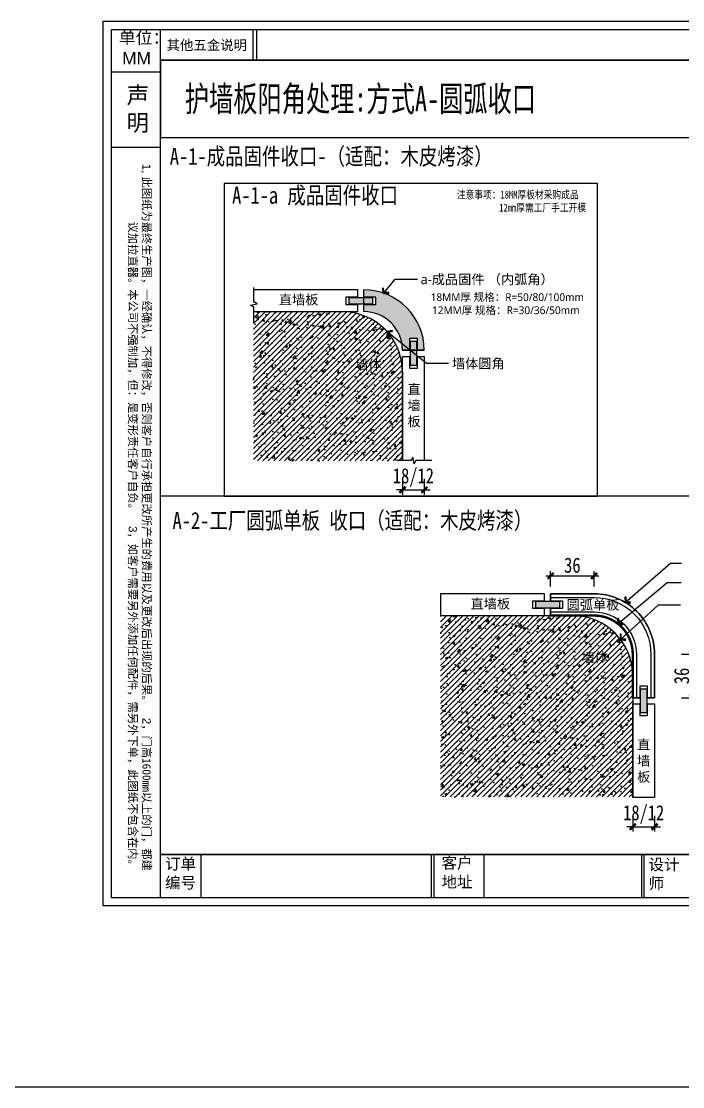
# Model space of a CAD drawing. Header units: millimetres. Extents: x 4862 to 20554, y 7569 to 11262.
# Drawn here: x 7810 to 8358, y 7569 to 8450 of the extents above; entities that cross this region are included whole.
import ezdxf

# ---------------------------------------------------------------- set-up
doc = ezdxf.new("R2010")
doc.units = ezdxf.units.MM
doc.layers.add('0 @ 1', color=7, linetype='Continuous')
doc.styles.get("Standard").update_dxf_attribs({"font": 'arial.ttf'})
doc.styles.add('宋体', font='SimSun.ttf')
doc.styles.add('家具尺寸文字', font='SimSun.ttf', dxfattribs={"width": 0.8})
doc.styles.add('黑石雅黑', font='Microsoft YaHei.ttf')
doc.dimstyles.new('副本 固装比例5', dxfattribs={"dimscale": 5, "dimtxt": 2.5, "dimasz": 1, "dimexe": 0.8, "dimexo": 1.2, "dimgap": 0.5, "dimtad": 1, "dimdec": 0, "dimdsep": 46, "dimtxsty": '家具尺寸文字', "dimblk": 'ARCHTICK', "dimcen": 0, "dimdle": 0.8, "dimclrd": 8, "dimclre": 8, "dimclrt": 2, "dimadec": 1, "dimazin": 2, "dimtfac": 1, "dimtdec": 0, "dimtix": 1, "dimtmove": 2, "dimatfit": 2, "dimfxl": 0, "dimtolj": 1, "dimtzin": 0, "dimarcsym": 0})
doc.dimstyles.new('深化(A1)1：1', dxfattribs={"dimtxt": 3, "dimasz": 1, "dimexe": 1.5, "dimexo": 1, "dimgap": 1, "dimtad": 1, "dimdec": 0, "dimrnd": 5, "dimdsep": 46, "dimtxsty": '黑石雅黑', "dimblk": 'ARCHTICK', "dimcen": 1, "dimclrd": 44, "dimclre": 44, "dimclrt": 50, "dimadec": 0, "dimazin": 2, "dimtfac": 1, "dimtdec": 0, "dimtix": 1, "dimtmove": 2, "dimatfit": 3, "dimldrblk": 'hl_arrow2', "dimfxl": 0, "dimtolj": 1, "dimarcsym": 0})
pattern_1 = [(45, (-77041.4403, 86914.229), (-2.24506403, 2.24506403), [])]

# ---------------------------------------------------------------- blocks, each defined once
blk = doc.blocks.new('A$C398a0407')
for p, q in [((443.2, 6784), (443.2, 64)), ((1163.2, 6546.9), (1163.2, 6784)), ((1189.6, 6546.9), (1189.6, 6784)), ((443.2, 6546.9), (8134, 6546.9)), ((443.2, 399), (9568, 399)), ((756.5, 399), (756.5, 64)), ((2542.3, 399), (2542.3, 64)), ((2562.3, 399), (2562.3, 64)), ((2948.7, 399), (2948.7, 64)), ((4169.9, 399), (4169.9, 64)), ((4189.9, 399), (4189.9, 64))]:
    blk.add_line(p, q)
at = {"color": 8}
for p, q in [((64, 6457.7), (443.2, 6457.7)), ((64, 5874.2), (443.2, 5874.2))]:
    blk.add_line(p, q, dxfattribs=at)
for points in [[(9632, 0), (0, 0), (0, 6848), (9632, 6848)], [(9568, 64), (64, 64), (64, 6784), (9568, 6784)]]:
    blk.add_lwpolyline(points, close=True)
at = {"color": 8, "insert": (368.9, 272.3), "char_height": 64, "width": 5497.15, "attachment_point": 3, "rotation": 270}
blk.add_mtext('1, {\\fSimSun|b0|i0|c134|p2;此图纸为最终生产图，一经确认，不得修改，否则客户自行承担更改所产生的费用以及更改后出现的后果。  }2{\\fSimSun|b0|i0|c134|p2;，门高1600mm以上的门，都建议加拉直器。本公司不强制加，但：是变形责任客户自负。  }3{\\fSimSun|b0|i0|c134|p2;，如客户需要另外添加任何配件，需另外下单，此图纸不包含在内。}', dxfattribs=at)
at = {"color": 8, "char_height": 88, "attachment_point": 1, "style": '宋体'}
for s, insert in [('订单\\P编号', (479.9, 370.6)), ('客户\\P地址', (2621.8, 377)), ('设计\\P师', (4225.5, 364.6))]:
    blk.add_mtext_dynamic_manual_height_columns(s, width=596.489, gutter_width=12.5, heights=[0], dxfattribs=dict(at, insert=insert))
at = {"layer": '0 @ 1', "color": 8, "attachment_point": 1}
for s, insert, char_height, width in [('\\pi13.703;单位：\\P\\pi40.286;MM', (107.3, 6770.1), 96, 391.163), ('{\\fSimSun|b0|i0|c134|p2;其他五金说明}', (490.9, 6701.9), 76.325, 737.994), ('声明', (182.3, 6340), 127.53, 194.038)]:
    blk.add_mtext(s, dxfattribs=dict(at, insert=insert, char_height=char_height, width=width))
blk = doc.blocks.new('_ArchTick')
at = {"color": 0, "linetype": 'ByBlock', "const_width": 0.4}
blk.add_lwpolyline([(-0.5, -0.5), (0.5, 0.5)], dxfattribs=at)
blk = doc.blocks.new('hl_arrow2')
at = {"color": 2}
blk.add_line((-0.22, 0), (-1, 0), dxfattribs=at)
blk.add_lwpolyline([(-0.22, 0), (-0.86, -0.69), (-0.65, -0.86), (0, 0), (-0.65, 0.86), (-0.86, 0.69)], close=True, dxfattribs=at)
for points in [[(-0.86, 0.69), (-0.65, 0.86), (-0.22, 0), (0, 0)], [(-0.86, -0.69), (-0.65, -0.86), (-0.22, 0), (0, 0)]]:
    blk.add_solid(points, dxfattribs=at)
blk = doc.blocks.new('*D276')
at = {"color": 8, "lineweight": -2, "transparency": 16777216}
for p, q in [((8316.18, 7793.26), (8316.18, 7780.26)), ((8334.18, 7793.26), (8334.18, 7780.26)), ((8316.18, 7784.26), (8311.18, 7784.26)), ((8316.18, 7784.26), (8334.18, 7784.26)), ((8334.18, 7784.26), (8339.18, 7784.26))]:
    blk.add_line(p, q, dxfattribs=at)
at = {"layer": 'Defpoints', "color": 0, "transparency": 16777216}
for p in [(8316.18, 7808.55), (8334.18, 7808.55), (8334.18, 7784.26)]:
    blk.add_point(p, dxfattribs=at)
at = {"color": 8, "lineweight": -2, "transparency": 16777216, "xscale": 5, "yscale": 5, "zscale": 5}
blk.add_blockref('_ArchTick', (8316.18, 7784.26), dxfattribs=at)
at = {"color": 8, "lineweight": -2, "transparency": 16777216, "xscale": 5, "yscale": 5, "zscale": 5, "rotation": 180}
blk.add_blockref('_ArchTick', (8334.18, 7784.26), dxfattribs=at)
at = {"color": 2, "transparency": 16777216, "insert": (8325.18, 7794.37), "char_height": 12.5, "width": 11.8436, "attachment_point": 5, "style": '家具尺寸文字'}
blk.add_mtext('\\A1;18/12', dxfattribs=at)
blk = doc.blocks.new('*D267')
at = {"color": 8, "lineweight": -2, "transparency": 16777216}
for p, q in [((8125.62, 8071.92), (8125.62, 8058.92)), ((8143.62, 8071.92), (8143.62, 8058.92)), ((8125.62, 8062.92), (8120.62, 8062.92)), ((8125.62, 8062.92), (8143.62, 8062.92)), ((8143.62, 8062.92), (8148.62, 8062.92))]:
    blk.add_line(p, q, dxfattribs=at)
at = {"layer": 'Defpoints', "color": 0, "transparency": 16777216}
for p in [(8125.62, 8087.21), (8143.62, 8087.21), (8143.62, 8062.92)]:
    blk.add_point(p, dxfattribs=at)
at = {"color": 8, "lineweight": -2, "transparency": 16777216, "xscale": 5, "yscale": 5, "zscale": 5}
blk.add_blockref('_ArchTick', (8125.62, 8062.92), dxfattribs=at)
at = {"color": 8, "lineweight": -2, "transparency": 16777216, "xscale": 5, "yscale": 5, "zscale": 5, "rotation": 180}
blk.add_blockref('_ArchTick', (8143.62, 8062.92), dxfattribs=at)
at = {"color": 2, "transparency": 16777216, "insert": (8134.62, 8073.03), "char_height": 12.5, "width": 11.8436, "attachment_point": 5, "style": '家具尺寸文字'}
blk.add_mtext('\\A1;18/12', dxfattribs=at)
blk = doc.blocks.new('*D277')
at = {"color": 8, "lineweight": -2, "transparency": 16777216}
for p, q in [((8244.18, 7991.77), (8288.18, 7991.77)), ((8248.18, 7982.97), (8248.18, 7995.77)), ((8284.18, 7982.97), (8284.18, 7995.77))]:
    blk.add_line(p, q, dxfattribs=at)
at = {"layer": 'Defpoints', "color": 0, "transparency": 16777216}
for p in [(8284.18, 7991.77), (8248.18, 7976.97), (8284.18, 7976.97)]:
    blk.add_point(p, dxfattribs=at)
at = {"color": 8, "lineweight": -2, "transparency": 16777216, "xscale": 5, "yscale": 5, "zscale": 5, "rotation": 180}
blk.add_blockref('_ArchTick', (8248.18, 7991.77), dxfattribs=at)
at = {"color": 8, "lineweight": -2, "transparency": 16777216, "xscale": 5, "yscale": 5, "zscale": 5}
blk.add_blockref('_ArchTick', (8284.18, 7991.77), dxfattribs=at)
at = {"color": 2, "transparency": 16777216, "insert": (8266.18, 8000.52), "char_height": 12.5, "attachment_point": 5, "style": '家具尺寸文字'}
blk.add_mtext('\\A1;36', dxfattribs=at)
blk = doc.blocks.new('*D260')
at = {"color": 8, "lineweight": -2, "transparency": 16777216}
for p, q in [((8365.46, 7886.97), (8365.46, 7930.97)), ((8356.46, 7926.97), (8369.46, 7926.97)), ((8356.46, 7890.97), (8369.46, 7890.97))]:
    blk.add_line(p, q, dxfattribs=at)
at = {"layer": 'Defpoints', "color": 0, "transparency": 16777216}
for p in [(8334.18, 7926.97), (8365.46, 7926.97), (8334.18, 7890.97)]:
    blk.add_point(p, dxfattribs=at)
at = {"color": 8, "lineweight": -2, "transparency": 16777216, "xscale": 5, "yscale": 5, "zscale": 5}
for p, rotation in [((8365.46, 7926.97), 90), ((8365.46, 7890.97), 270)]:
    blk.add_blockref('_ArchTick', p, dxfattribs=dict(at, rotation=rotation))
at = {"color": 2, "transparency": 16777216, "insert": (8356.71, 7908.97), "char_height": 12.5, "attachment_point": 5, "rotation": 90, "style": '家具尺寸文字'}
blk.add_mtext('\\A1;36', dxfattribs=at)
blk = doc.blocks.new('*U115')
at = {"color": 0}
blk.add_lwpolyline([(0, -9.17), (0, -1.28), (-1.7, -0.34), (1.7, 0.34), (0, 1.28), (0, 8.46)], dxfattribs=at)
blk = doc.blocks.new('A$Caecb7373')
at = {"color": 1}
blk.add_lwpolyline([(0, 821.76), (1155.84, 821.76), (1155.84, 0), (0, 0)], close=True, dxfattribs=at)

msp = doc.modelspace()

# ---------------------------------------------------------------- hatches: boundary and pattern name
h = msp.add_hatch(color=8)
h.dxf.hatch_style = 1
h.paths.add_polyline_path([(8101.119, 8216.791), (8101.119, 8221.791), (8081.119, 8221.791), (8081.119, 8216.791)])
h = msp.add_hatch(color=8)
h.dxf.hatch_style = 1
h.paths.add_polyline_path([(8125.619, 8178.291), (8131.619, 8178.291), (8131.619, 8188.291), (8137.619, 8188.291), (8137.619, 8178.291), (8143.619, 8178.291, 0.4142136), (8093.619, 8228.291), (8093.619, 8222.291), (8103.619, 8222.291), (8103.619, 8216.291), (8093.619, 8216.291), (8093.619, 8210.291, -0.4142136)])
h = msp.add_hatch()
h.set_pattern_fill('ANSI31', color=8)
h.set_pattern_definition([(45, (-77232, 87165.5518), (-2.24506403, 2.24506403), [])])
edge = h.paths.add_edge_path()
edge.add_line((8075.619, 8086.886), (8125.619, 8086.886))
edge.add_line((8125.619, 8086.886), (8125.619, 8160.291))
edge.add_arc((8075.619, 8160.291), 50, 0, 90)
edge.add_line((8075.619, 8210.291), (8002.323, 8210.291))
edge.add_line((8002.323, 8210.291), (8002.323, 8086.886))
edge.add_line((8002.323, 8086.886), (8075.619, 8086.886))
h = msp.add_hatch()
h.set_pattern_fill('AR-CONC', color=8, scale=0.1)
h.set_pattern_definition([(50, (-77232, 87165.552), (18.2184669, -1.5939086), [1.905, -20.955]), (355, (-77232, 87165.552), (-3.524342, 19.1056845), [1.524, -16.7640584]), (100.451445, (-77230.482, 87165.419), (14.6941247, 17.5117752), [1.619001, -17.8090245]), (46.1842, (-77232, 87170.632), (27.107904, -4.204233), [2.8575, -31.4325]), (96.635558, (-77229.74, 87170.281), (23.7404134, 24.7426125), [2.428502, -26.713561]), (351.18415, (-77232, 87170.632), (23.7404134, 24.7426125), [2.285997, -25.145973]), (21, (-77229.46, 87169.362), (15.1614391, -10.2265198), [1.905, -20.955]), (326, (-77229.46, 87169.362), (6.1802028, 18.4187966), [1.524, -16.764]), (71.451445, (-77228.196, 87168.51), (21.341642, 8.192277), [1.619001, -17.8089938]), (37.5, (-77232, 87165.552), (0.30886033, 8.4555039), [0, -16.5608, 0, -17.018, 0, -16.8275]), (7.5, (-77232, 87165.552), (6.68196625, 10.0180575), [0, -9.7028, 0, -16.1798, 0, -6.4135]), (327.5, (-77237.664, 87165.552), (13.5590595, -0.5728744), [0, -6.35, 0, -19.812, 0, -26.289]), (317.5, (-77240.204, 87165.552), (14.8129181, 2.5426491), [0, -8.255, 0, -13.1572, 0, -18.669])])
edge = h.paths.add_edge_path()
edge.add_line((8075.619, 8086.886), (8125.619, 8086.886))
edge.add_line((8125.619, 8086.886), (8125.619, 8160.291))
edge.add_arc((8075.619, 8160.291), 50, 0, 90)
edge.add_line((8075.619, 8210.291), (8002.323, 8210.291))
edge.add_line((8002.323, 8210.291), (8002.323, 8086.886))
edge.add_line((8002.323, 8086.886), (8075.619, 8086.886))
h = msp.add_hatch(color=8)
h.dxf.hatch_style = 1
h.paths.add_polyline_path([(8132.119, 8165.791), (8137.119, 8165.791), (8137.119, 8185.791), (8132.119, 8185.791)])
h = msp.add_hatch(color=8)
h.dxf.hatch_style = 1
h.paths.add_polyline_path([(8255.679, 7965.468), (8255.679, 7970.468), (8235.679, 7970.468), (8235.679, 7965.468)])
h = msp.add_hatch()
h.set_pattern_fill('ANSI31', color=8)
h.set_pattern_definition(pattern_1)
edge = h.paths.add_edge_path()
edge.add_arc((8266.179, 7908.968), 50, 360, 450)
edge.add_line((8266.179, 7958.968), (8157.1, 7958.968))
edge.add_line((8157.1, 7958.968), (8157.1, 7808.968))
edge.add_line((8157.1, 7808.968), (8316.179, 7808.968))
edge.add_line((8316.179, 7808.968), (8316.179, 7908.968))
h = msp.add_hatch()
h.set_pattern_fill('AR-CONC', color=8, scale=0.1)
h.set_pattern_definition([(50, (-77041.44, 86914.229), (18.2184669, -1.5939086), [1.905, -20.955]), (355, (-77041.44, 86914.23), (-3.524342, 19.1056845), [1.524, -16.7640584]), (100.451445, (-77039.922, 86914.096), (14.6941247, 17.5117752), [1.619001, -17.8090245]), (46.1842, (-77041.44, 86919.31), (27.107904, -4.204233), [2.8575, -31.4325]), (96.635558, (-77039.181, 86918.96), (23.7404134, 24.7426125), [2.428502, -26.713561]), (351.18415, (-77041.44, 86919.31), (23.7404134, 24.7426125), [2.285997, -25.145973]), (21, (-77038.9, 86918.039), (15.1614391, -10.2265198), [1.905, -20.955]), (326, (-77038.9, 86918.04), (6.1802028, 18.4187966), [1.524, -16.764]), (71.451445, (-77037.637, 86917.187), (21.341642, 8.192277), [1.619001, -17.8089938]), (37.5, (-77041.44, 86914.229), (0.30886033, 8.4555039), [0, -16.5608, 0, -17.018, 0, -16.8275]), (7.5, (-77041.44, 86914.229), (6.68196625, 10.0180575), [0, -9.7028, 0, -16.1798, 0, -6.4135]), (327.5, (-77047.1045, 86914.229), (13.5590595, -0.5728744), [0, -6.35, 0, -19.812, 0, -26.289]), (317.5, (-77049.645, 86914.229), (14.8129181, 2.5426491), [0, -8.255, 0, -13.1572, 0, -18.669])])
edge = h.paths.add_edge_path()
edge.add_arc((8266.179, 7908.968), 50, 360, 450)
edge.add_line((8266.179, 7958.968), (8157.1, 7958.968))
edge.add_line((8157.1, 7958.968), (8157.1, 7808.968))
edge.add_line((8157.1, 7808.968), (8316.179, 7808.968))
edge.add_line((8316.179, 7808.968), (8316.179, 7908.968))
h = msp.add_hatch()
h.set_pattern_fill('ANSI31', color=8)
h.set_pattern_definition(pattern_1)
edge = h.paths.add_edge_path()
edge.add_arc((8266.179, 7908.968), 50, 360, 450)
edge.add_line((8266.179, 7958.968), (8157.1, 7958.968))
edge.add_line((8157.1, 7958.968), (8157.1, 7808.968))
edge.add_line((8157.1, 7808.968), (8316.179, 7808.968))
edge.add_line((8316.179, 7808.968), (8316.179, 7908.968))
h = msp.add_hatch()
h.set_pattern_fill('AR-CONC', color=8, scale=0.1)
h.set_pattern_definition([(50, (-77041.44, 86914.229), (18.2184669, -1.5939086), [1.905, -20.955]), (355, (-77041.44, 86914.23), (-3.524342, 19.1056845), [1.524, -16.7640584]), (100.451445, (-77039.922, 86914.096), (14.6941247, 17.5117752), [1.619001, -17.8090245]), (46.1842, (-77041.44, 86919.31), (27.107904, -4.204233), [2.8575, -31.4325]), (96.635558, (-77039.181, 86918.96), (23.7404134, 24.7426125), [2.428502, -26.713561]), (351.18415, (-77041.44, 86919.31), (23.7404134, 24.7426125), [2.285997, -25.145973]), (21, (-77038.9, 86918.039), (15.1614391, -10.2265198), [1.905, -20.955]), (326, (-77038.9, 86918.04), (6.1802028, 18.4187966), [1.524, -16.764]), (71.451445, (-77037.637, 86917.187), (21.341642, 8.192277), [1.619001, -17.8089938]), (37.5, (-77041.44, 86914.229), (0.30886033, 8.4555039), [0, -16.5608, 0, -17.018, 0, -16.8275]), (7.5, (-77041.44, 86914.229), (6.68196625, 10.0180575), [0, -9.7028, 0, -16.1798, 0, -6.4135]), (327.5, (-77047.1045, 86914.229), (13.5590595, -0.5728744), [0, -6.35, 0, -19.812, 0, -26.289]), (317.5, (-77049.645, 86914.229), (14.8129181, 2.5426491), [0, -8.255, 0, -13.1572, 0, -18.669])])
edge = h.paths.add_edge_path()
edge.add_arc((8266.179, 7908.968), 50, 360, 450)
edge.add_line((8266.179, 7958.968), (8157.1, 7958.968))
edge.add_line((8157.1, 7958.968), (8157.1, 7808.968))
edge.add_line((8157.1, 7808.968), (8316.179, 7808.968))
edge.add_line((8316.179, 7808.968), (8316.179, 7908.968))
h = msp.add_hatch(color=8)
h.dxf.hatch_style = 1
h.paths.add_polyline_path([(8322.679, 7878.468), (8327.679, 7878.468), (8327.679, 7898.468), (8322.679, 7898.468)])

# ---------------------------------------------------------------- linework, layer by layer
for p, q in [((8093.619, 8228.291), (8093.619, 8228.291)), ((8093.619, 8210.291), (8093.619, 8228.291)), ((8093.619, 8222.291), (8093.619, 8228.291)), ((8103.619, 8222.291), (8093.619, 8222.291)), ((8103.619, 8216.291), (8103.619, 8222.291)), ((8093.619, 8210.291), (8093.619, 8216.291)), ((8093.619, 8216.291), (8103.619, 8216.291)), ((8131.619, 8178.291), (8131.619, 8188.291)), ((8131.619, 8188.291), (8137.619, 8188.291)), ((8137.619, 8188.291), (8137.619, 8178.291)), ((8143.619, 8178.291), (8125.619, 8178.291)), ((8125.619, 8178.291), (8143.619, 8178.291)), ((8125.619, 8178.291), (8131.619, 8178.291)), ((8137.619, 8178.291), (8143.619, 8178.291)), ((8143.619, 8178.291), (8143.619, 8178.291)), ((8143.619, 8178.291), (8143.619, 8178.291)), ((8248.179, 7970.968), (8248.179, 7976.968)), ((8258.179, 7970.968), (8248.179, 7970.968)), ((8248.179, 7958.968), (8248.179, 7964.968)), ((8248.179, 7964.968), (8258.179, 7964.968)), ((8258.179, 7964.968), (8258.179, 7970.968)), ((8322.179, 7890.968), (8322.179, 7900.968)), ((8322.179, 7900.968), (8328.179, 7900.968)), ((8322.179, 7890.968), (8322.179, 7900.968)), ((8322.179, 7900.968), (8328.179, 7900.968)), ((8328.179, 7900.968), (8328.179, 7890.968)), ((8328.179, 7900.968), (8328.179, 7890.968)), ((8316.179, 7890.968), (8322.179, 7890.968)), ((8316.179, 7890.968), (8322.179, 7890.968)), ((8328.179, 7890.968), (8334.179, 7890.968)), ((8328.179, 7890.968), (8334.179, 7890.968)), ((4862.317, 7569.359), (20477.138, 7569.359))]:
    msp.add_line(p, q)
at = {"color": 8}
for p, q in [((8002.541, 8210.291), (8075.619, 8210.291)), ((8125.619, 8160.291), (8125.619, 8087.212)), ((8166.179, 7958.968), (8266.179, 7958.968)), ((8316.179, 7908.968), (8316.179, 7808.968))]:
    msp.add_line(p, q, dxfattribs=at)
for points in [[(7925.192, 8354.146), (8746.744, 8354.146), (8746.744, 8418.191), (7925.192, 8418.191)], [(8746.744, 8057.799), (7925.192, 8057.799), (7925.192, 8354.146), (8746.744, 8354.146)], [(7925.192, 8354.146), (8746.744, 8354.146), (8746.744, 7761.451), (7925.192, 7761.451)], [(8286.954, 8316.252), (7977.899, 8316.252), (7977.899, 8057.799), (8286.954, 8057.799)], [(8081.119, 8216.791), (8101.119, 8216.791), (8101.119, 8221.791), (8081.119, 8221.791)], [(8132.119, 8165.791), (8132.119, 8185.791), (8137.119, 8185.791), (8137.119, 8165.791)], [(8235.679, 7965.468), (8255.679, 7965.468), (8255.679, 7970.468), (8235.679, 7970.468)], [(8322.679, 7878.468), (8322.679, 7898.468), (8327.679, 7898.468), (8327.679, 7878.468)]]:
    msp.add_lwpolyline(points, close=True)
for points in [[(8088.619, 8222.291), (8088.619, 8228.291), (8002.541, 8228.291)], [(8088.619, 8222.291), (8078.619, 8222.291), (8078.619, 8216.291), (8088.619, 8216.291)], [(8002.541, 8210.291), (8088.619, 8210.291), (8088.619, 8216.291)], [(8125.619, 8087.212), (8125.619, 8173.291), (8131.619, 8173.291)], [(8137.619, 8173.291), (8137.619, 8163.291), (8131.619, 8163.291), (8131.619, 8173.291)], [(8137.619, 8173.291), (8143.619, 8173.291), (8143.619, 8087.212)], [(8243.179, 7970.968), (8243.179, 7976.968), (8157.1, 7976.968), (8157.1, 7958.968), (8243.179, 7958.968), (8243.179, 7964.968)], [(8248.179, 7976.968), (8284.179, 7976.968), (8248.179, 7976.968), (8248.179, 7970.968)], [(8243.179, 7970.968), (8233.179, 7970.968), (8233.179, 7964.968), (8243.179, 7964.968)], [(8248.179, 7964.968), (8248.179, 7958.968), (8284.179, 7958.968), (8248.179, 7958.968)], [(8322.179, 7890.968), (8316.179, 7890.968), (8316.179, 7926.968), (8316.179, 7890.968)], [(8334.179, 7890.968), (8334.179, 7926.968), (8334.179, 7890.968), (8328.179, 7890.968)], [(8328.179, 7885.968), (8334.179, 7885.968), (8334.179, 7808.549), (8316.179, 7808.549), (8316.179, 7885.968), (8322.179, 7885.968)], [(8328.179, 7885.968), (8328.179, 7875.968), (8322.179, 7875.968), (8322.179, 7885.968)]]:
    msp.add_lwpolyline(points)
for points in [[(8334.179, 7926.968), (8334.179, 7926.968, 0.4142136), (8284.179, 7976.968), (8284.179, 7976.968), (8248.179, 7976.968), (8248.179, 7970.968)], [(8248.179, 7976.968), (8284.179, 7976.968, -0.4142136), (8334.179, 7926.968), (8334.179, 7890.968)], [(8248.179, 7973.968), (8284.179, 7973.968, -0.4142136), (8331.179, 7926.968), (8331.179, 7890.968)], [(8248.179, 7964.968), (8248.179, 7958.968), (8284.179, 7958.968, -0.4142136), (8316.179, 7926.968)], [(8248.179, 7961.968), (8284.179, 7961.968, -0.4142136), (8319.179, 7926.968), (8319.179, 7890.968)], [(8248.179, 7958.968), (8284.179, 7958.968, -0.4142136), (8316.179, 7926.968), (8316.179, 7890.968)]]:
    msp.add_lwpolyline(points, format="xyb")
at = {"const_width": 2}
msp.add_lwpolyline([(8248.179, 7958.968), (8284.179, 7958.968, -0.4142136), (8316.179, 7926.968), (8316.179, 7890.968)], format="xyb", dxfattribs=at)
for radius in [50, 32]:
    msp.add_arc((8093.619, 8178.291), radius, 0, 90)
at = {"color": 8}
for centre in [(8075.619, 8160.291), (8266.179, 7908.968)]:
    msp.add_arc(centre, 50, 0, 90, dxfattribs=at)

# ---------------------------------------------------------------- block references
at = {"xscale": 0.1068232839997459, "yscale": 0.1068232839997459, "zscale": 0.1068232839997459}
msp.add_blockref('A$C398a0407', (7877.845, 7718.828), dxfattribs=at)
at = {"color": 1}
for name, p, xscale, yscale, zscale in [('A$Caecb7373', (7877.845, 7718.828), 0.8901940333312022, 0.8901940333312022, 0.8901940333312022), ('*U115', (8002.541, 8216.148), 1.664, 1.664, 1.664)]:
    msp.add_blockref(name, p, dxfattribs=dict(at, xscale=xscale, yscale=yscale, zscale=zscale))
at = {"color": 1, "xscale": 1.664, "yscale": 1.664, "zscale": 1.664, "rotation": 90}
msp.add_blockref('*U115', (8134.615, 8087.234), dxfattribs=at)

# ---------------------------------------------------------------- texts
at = {"color": 50, "style": '家具尺寸文字', "width": 0.8}
for s, p in [('A-1-成品固件收口-（适配：木皮烤漆）', (7933.021, 8331.713)), ('A-1-a 成品固件收口', (7984.571, 8299.531)), ('A-2-工厂圆弧单板 收口（适配：木皮烤漆）', (7935.284, 8030.621))]:
    msp.add_text(s, height=14, dxfattribs=at).set_placement(p)
at = {"style": '黑石雅黑'}
for s, height, p in [('a-成品固件 （内弧角）', 8, (8140.629, 8232.961)), ('直墙板 ', 8, (8023.273, 8216.138)), ('18MM厚 规格：R=50/80/100mm', 6.4, (8148.888, 8219.025)), ('墙体圆角', 8, (8166.556, 8163.415)), ('直墙板 ', 8, (8181.952, 7964.691)), ('圆弧单板', 8, (8261.409, 7963.792))]:
    msp.add_text(s, height=height, dxfattribs=at).set_placement(p)
at = {"color": 3, "style": '黑石雅黑'}
for p in [(8086.431, 8162.385), (8273.748, 7920.427)]:
    msp.add_text('墙体', height=8, dxfattribs=at).set_placement(p)
at = {"color": 1, "insert": (7945.449, 8396.786), "char_height": 21, "width": 5808.97793, "attachment_point": 1, "style": '家具尺寸文字'}
msp.add_mtext('{\\W0.7;\\C4;护墙板阳角处理:方式A-圆弧收口}', dxfattribs=at)
at = {"color": 6, "insert": (8170.592, 8310.219), "char_height": 6.4512, "width": 294.18553, "attachment_point": 1, "style": '家具尺寸文字'}
msp.add_mtext('注意事项：18MM厚板材采购成品\\P          12mm厚需工厂手工开模', dxfattribs=at)
at = {"attachment_point": 1, "style": '黑石雅黑'}
for s, insert, char_height, width in [('12MM厚 规格：R=30/36/50mm', (8150.03, 8214.631), 6.4, 275.10914), ('直墙板', (8129.768, 8150.137), 8, 10.5634), ('直墙板', (8319.738, 7856.205), 8, 10.5634)]:
    msp.add_mtext(s, dxfattribs=dict(at, insert=insert, char_height=char_height, width=width))

# ---------------------------------------------------------------- dimensions: what is measured, and where the dimension line sits
for base, p1, p2, picture, middle in [((8143.619, 8062.919), (8125.619, 8087.212), (8143.619, 8087.212), '*D267', (8134.619, 8073.031)), ((8334.179, 7784.256), (8316.179, 7808.549), (8334.179, 7808.549), '*D276', (8325.179, 7794.367))]:
    dim = msp.add_linear_dim(base=base, p1=p1, p2=p2, text='18/12', dimstyle='副本 固装比例5')
    dim.commit()
    dim.dimension.update_dxf_attribs({"geometry": picture, "text_midpoint": middle})
dim = msp.add_linear_dim(base=(8284.179, 7991.765), p1=(8248.179, 7976.968), p2=(8284.179, 7976.968), dimstyle='副本 固装比例5')
dim.commit()
dim.dimension.update_dxf_attribs({"geometry": '*D277', "text_midpoint": (8266.179, 8000.515)})
dim = msp.add_linear_dim(base=(8365.462, 7926.968), p1=(8334.179, 7890.968), p2=(8334.179, 7926.968), angle=90, dimstyle='副本 固装比例5')
dim.commit()
dim.dimension.update_dxf_attribs({"geometry": '*D260', "text_midpoint": (8356.712, 7908.968)})

# ---------------------------------------------------------------- leaders
at = {"ltscale": 500}
for points, override in [([(8109.862, 8225.322), (8119.617, 8237.202), (8137.884, 8237.202)], {"dimasz": 4, "dimgap": 1, "dimtad": 0}), ([(8112.791, 8193.731), (8145.544, 8167.656), (8163.811, 8167.656)], {"dimasz": 4, "dimgap": 1, "dimtad": 0}), ([(8309.929, 7969.827), (8347.324, 8002.199), (8356.457, 8002.199)], {"dimasz": 4, "dimtad": 0}), ([(8303.86, 7952.2), (8344.662, 7986.405), (8356.352, 7986.405)], {"dimasz": 4, "dimtad": 0}), ([(8306.011, 7939.19), (8337.489, 7967.882), (8355.756, 7967.882)], {"dimasz": 4, "dimgap": 1, "dimtad": 0})]:
    msp.add_leader(points, dimstyle='深化(A1)1：1', override=override, dxfattribs=at)

doc.saveas('drawing.dxf')
